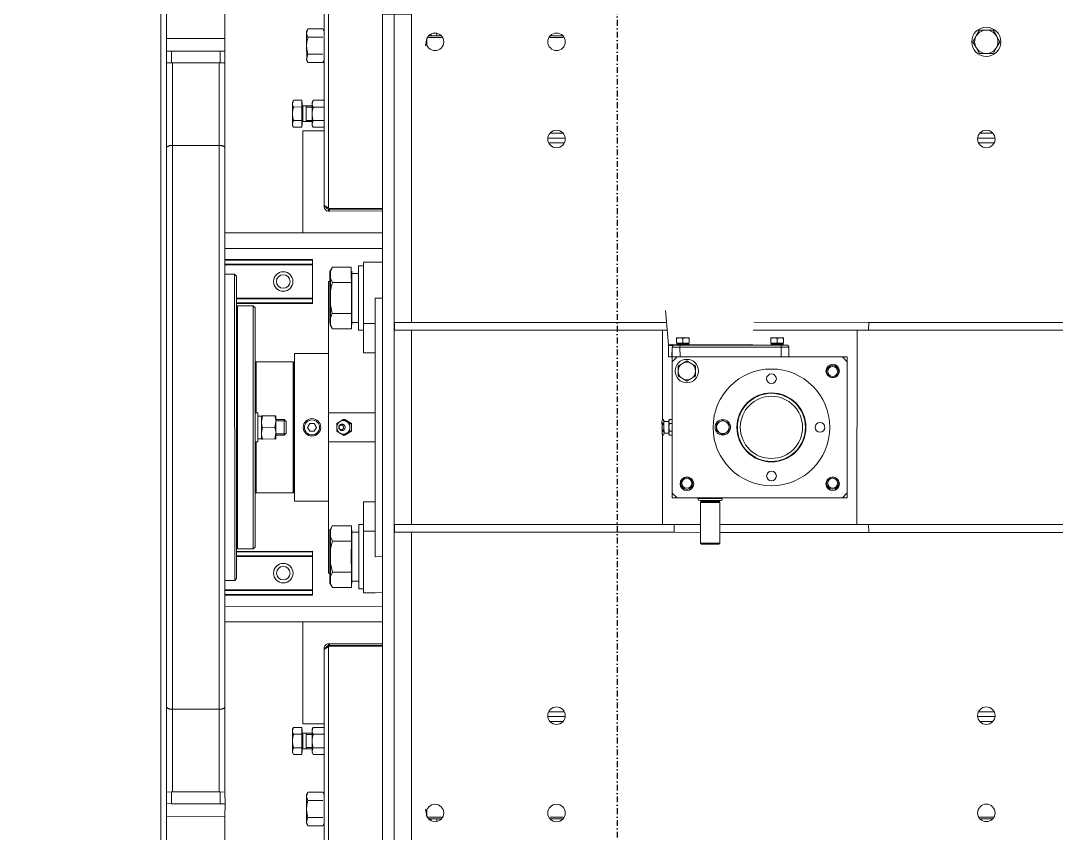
# Model space of a CAD drawing. Header units: millimetres. Extents: x 2179 to 48742, y 3478 to 161002.
# Drawn here: x 34457 to 35522, y 149016 to 149852 of the extents above; entities that cross this region are included whole.
import ezdxf

# ---------------------------------------------------------------- set-up
doc = ezdxf.new("R2010")
doc.units = ezdxf.units.MM
doc.linetypes.add('1_Čerchovaná 6_0mm', pattern=[12, 6, -3, 0, -3])
doc.layers.add('0-1', color=7, linetype='Continuous', lineweight=9)
doc.layers.add('2966-1_navrh dispozice stroju-HK_02_dwg-1', color=7, linetype='Continuous', lineweight=9, true_color=0x919191)
doc.layers.add('S-GRID-1', color=9, linetype='1_Čerchovaná 6_0mm', lineweight=25, true_color=0x808080)

# ---------------------------------------------------------------- blocks, each defined once
blk = doc.blocks.new('2966-1_navrh dispozice stroju-HK_02_dwg-876232-1NP _ stroje')
at = {"layer": '0-1'}
for p, q in [((-66454.5, 62214.8), (-66461.5, 62203.3)), ((-66458.3, 62198.8), (-66449.1, 62214.2)), ((-66445.3, 62210.8), (-66453.6, 62197)), ((-66353.6, 62005.2), (-66346.8, 62001)), ((-65952.2, 61895.6), (-65943.9, 61909.4)), ((-66168.5, 61893.9), (-66175.4, 61898)), ((-65939.2, 61907.6), (-65948.4, 61892.3)), ((-65942.9, 61891.6), (-65936, 61903.1)), ((-66768, 61887.5), (-66774.9, 61876)), ((-66773.6, 61875.2), (-66766.7, 61886.7)), ((-65858.5, 61840.9), (-65851.6, 61852.4)), ((-65857.2, 61840.1), (-65850.3, 61851.6)), ((-66682.3, 61836), (-66689.2, 61824.5)), ((-66686, 61820), (-66676.8, 61835.3)), ((-66673, 61832), (-66681.3, 61818.2)), ((-66453.6, 61823.4), (-66456, 61819.3)), ((-66427.4, 61813.5), (-66435.8, 61818.6)), ((-66837.9, 61771.2), (-66839.7, 61772.3)), ((-66832.4, 61780.4), (-66839.3, 61768.9)), ((-66838, 61768.1), (-66831.1, 61779.6)), ((-66837.2, 61777.8), (-66834.8, 61776.3)), ((-66372.1, 61776.5), (-66374.7, 61772.2)), ((-66364.4, 61766), (-66361.8, 61770.3)), ((-66832.3, 61761), (-66838.1, 61766.1)), ((-66837.6, 61765.8), (-66832.5, 61762.7)), ((-66289.4, 61761.8), (-66288.8, 61761.4)), ((-66285, 61762.4), (-66284.9, 61762.4)), ((-66271.6, 61722.5), (-66278.4, 61726.6)), ((-66894.1, 61675.1), (-66902, 61662)), ((-66831.9, 61639.3), (-66837.7, 61629.7)), ((-66838.1, 61628.7), (-66841.3, 61623.3)), ((-66826.5, 61621.7), (-66829.7, 61616.4)), ((-66690.1, 61624), (-66773.5, 61485.2)), ((-66848.1, 61612.3), (-66843.8, 61619.6)), ((-66676.4, 61615.8), (-66759.9, 61477)), ((-66417.6, 61495.1), (-66589, 61598.1)), ((-66945, 61588.2), (-66975.9, 61536.8)), ((-66743.4, 61588), (-66744.3, 61586.6)), ((-66627.3, 61549.5), (-66623.6, 61555.5)), ((-66669.8, 61527.8), (-66698.9, 61545.3)), ((-66654.3, 61540.1), (-66645.6, 61537.1)), ((-66838.5, 61524.2), (-66848.5, 61530.2)), ((-66179.9, 61516.8), (-66171.6, 61530.6)), ((-66166.9, 61528.8), (-66176.1, 61513.5)), ((-66881.3, 61479.9), (-66953, 61523)), ((-66170.6, 61512.8), (-66163.7, 61524.3)), ((-66531.7, 61491.5), (-66538.6, 61495.7)), ((-66869.5, 61472.8), (-66879.4, 61478.8)), ((-66397.8, 61189.3), (-66868.3, 61472.1)), ((-66086.3, 61462.1), (-66079.3, 61473.6)), ((-66084.9, 61461.3), (-66078, 61472.8)), ((-66643.5, 61444.3), (-66598.5, 61417.3)), ((-66575.9, 61439), (-66581, 61430.5)), ((-66564.3, 61432), (-66569.4, 61423.5)), ((-66592.8, 61420.3), (-66594.6, 61417.3)), ((-66360.9, 61426.1), (-66444.4, 61287.3)), ((-66574.6, 61405.3), (-66572.8, 61408.3)), ((-66347.3, 61417.9), (-66430.7, 61279.1)), ((-66399.3, 61412.5), (-66395.7, 61418.5)), ((-66426.3, 61403), (-66417.6, 61400.1)), ((-66412.6, 61373.2), (-66441.8, 61390.8)), ((-66529.2, 61374.4), (-66527.8, 61374.8)), ((-66150.7, 61354.9), (-66143.7, 61366.4)), ((-66149.3, 61354.1), (-66142.4, 61365.6)), ((-66157.9, 61357.2), (-66152.9, 61354.2)), ((-66146.2, 61355.4), (-66147.9, 61356.5)), ((-66144.9, 61361.6), (-66142.5, 61360.2)), ((-66354, 61353.9), (-66354.9, 61352.5)), ((-66489.7, 61328.5), (-66488.3, 61328.9)), ((-66279.1, 61307), (-66284.9, 61297.4)), ((-66285.3, 61296.4), (-66288.5, 61291)), ((-66295.3, 61280), (-66291, 61287.3)), ((-66273.7, 61289.4), (-66276.9, 61284.1)), ((-66221.3, 61270.7), (-66229.2, 61257.5)), ((-66280.7, 61188.9), (-66355.8, 61234.1)), ((-66311.6, 61137.5), (-66386.7, 61182.6)), ((-66312.9, 61138.3), (-66386, 61182.2)), ((-66259.3, 61176.1), (-66290.2, 61124.6))]:
    blk.add_line(p, q, dxfattribs=at)
at = {"layer": '0-1', "flags": 128}
for points in [[(-66148.2, 61312.3), (-66154.4, 61302), (-66882.9, 61739.9), (-66876.7, 61750.2), (-66148.2, 61312.3), (-66139, 61327.7), (-65757.7, 61962), (-65748.4, 61977.4), (-66477, 62415.3), (-66486.2, 62400), (-66214.5, 62236.6)], [(-66353, 61990.8), (-66346.8, 62001), (-66198.7, 62247.4), (-66205.5, 62251.6), (-66353.6, 62005.2), (-66414.5, 61904)], [(-66247.3, 61762.7), (-66168.5, 61893.9), (-66020.4, 62140.3), (-66027.3, 62144.4), (-66175.4, 61898), (-66181.6, 61887.7)], [(-66254.2, 61766.9), (-66181.6, 61887.7), (-66353, 61990.8), (-66407.9, 61899.3)], [(-66330.3, 61965.4), (-66334.5, 61968), (-66337.1, 61963.7), (-66424.7, 61818)], [(-66337.1, 61963.7), (-66330.3, 61965.4), (-66214.6, 61895.9), (-66210.3, 61893.3), (-66212.8, 61889)], [(-66436.5, 61821.6), (-66433.4, 61826.8), (-66379.9, 61915.9), (-66376.8, 61921.1)], [(-66383.6, 61913.5), (-66380.3, 61919.1), (-66384.5, 61921.6)], [(-66365.5, 61916.6), (-66374, 61921.7), (-66378.2, 61914.9), (-66369.6, 61909.7)], [(-66423, 61811.2), (-66424.7, 61818), (-66427.3, 61813.7), (-66435.9, 61818.9), (-66431.7, 61825.7), (-66378.2, 61914.9), (-66379.9, 61915.9)], [(-66387.9, 61916.1), (-66383.6, 61913.5), (-66387, 61907.9), (-66391.2, 61910.5)], [(-66395.8, 61890.5), (-66429.2, 61834.8), (-66435.5, 61824.4), (-66438.2, 61820), (-66438.1, 61820), (-66438.2, 61820)], [(-66214.6, 61895.9), (-66212.8, 61889), (-66300.4, 61743.3), (-66303, 61739), (-66307.3, 61741.6)], [(-66437.8, 61832.9), (-66436.7, 61836), (-66434.5, 61838.5), (-66435, 61838.8), (-66436.7, 61836), (-66440, 61830.4), (-66441.7, 61827.6), (-66441.2, 61827.3), (-66437, 61824.8), (-66433.6, 61830.4), (-66430.3, 61836), (-66434.5, 61838.5)], [(-66435.5, 61824.4), (-66436.3, 61824.9), (-66430, 61835.4), (-66429.2, 61834.8)], [(-66460.8, 61826.9), (-66604.8, 61587.3), (-66597.9, 61583.2), (-66456, 61819.3), (-66377, 61771.9)], [(-66471.7, 61832.3), (-66440, 61816.7), (-66438.1, 61819.9), (-66438, 61819.9), (-66437.2, 61819.7), (-66437.3, 61819.5), (-66437.1, 61819.3)], [(-66433.6, 61830.4), (-66437.8, 61832.9), (-66440, 61830.4), (-66441.2, 61827.3)], [(-66433.4, 61826.8), (-66431.7, 61825.7), (-66423.2, 61820.6)], [(-66437.3, 61819.5), (-66439.3, 61816.3), (-66429.3, 61810.3), (-66427.4, 61813.5), (-66427.3, 61813.7), (-66423, 61811.2), (-66307.3, 61741.6), (-66300.4, 61743.3)], [(-66276, 61782.9), (-66288.8, 61761.4), (-66286.9, 61760.9), (-66274.5, 61781.4), (-66276, 61782.9), (-66276.5, 61783.2)], [(-66362.9, 61764.4), (-66363.5, 61765.5), (-66364.3, 61766), (-66369.5, 61769.1), (-66374.7, 61772.2), (-66375.5, 61772.7), (-66376.8, 61772.7), (-66377.2, 61772.1), (-66375.8, 61770.5), (-66373.7, 61770)], [(-66377.2, 61772.1), (-66376.6, 61771), (-66375.8, 61770.5), (-66370.6, 61767.4), (-66365.4, 61764.3), (-66363.3, 61763.8), (-66362.9, 61764.4), (-66364.3, 61766), (-66366.4, 61766.5)], [(-66376.8, 61772.7), (-66374.7, 61772.2), (-66373.3, 61770.7), (-66373.7, 61770), (-66370.6, 61767.4), (-66366.8, 61765.8)], [(-66368.7, 61778.4), (-66370.1, 61776), (-66372.1, 61776.5), (-66373.6, 61778.1), (-66372.1, 61780.4), (-66371.9, 61780.4)], [(-66373.6, 61778.1), (-66372.9, 61777), (-66372.1, 61776.5), (-66366.9, 61773.4), (-66361.8, 61770.3), (-66360.9, 61769.8), (-66359.7, 61769.8)], [(-66373.3, 61770.7), (-66369.5, 61769.1), (-66366.4, 61766.5), (-66366.8, 61765.8), (-66365.4, 61764.3), (-66364.6, 61763.8), (-66363.3, 61763.8)], [(-66370.1, 61776), (-66366.9, 61773.4), (-66363.2, 61771.8), (-66361.7, 61774.2)], [(-66363.2, 61771.8), (-66361.8, 61770.3), (-66359.7, 61769.8), (-66358.3, 61772.1), (-66358.4, 61772.3)], [(-66274.9, 61779), (-66284.9, 61762.4), (-66275, 61779)], [(-66237.8, 61757), (-66248.1, 61739.9), (-66246.8, 61740.2), (-66237.5, 61755.7), (-66237.8, 61757), (-66273.7, 61778.6), (-66274.7, 61778.9), (-66284.8, 61762.2), (-66284, 61761.5)], [(-66273.7, 61778.6), (-66284, 61761.5), (-66248.1, 61739.9)], [(-66595.8, 61602.3), (-66867.5, 61765.6), (-66876.7, 61750.2)], [(-66363.6, 61763.8), (-66284.6, 61716.3), (-66264.5, 61749.7)], [(-66880.4, 61744.2), (-66884.6, 61746.8), (-66915.5, 61695.5), (-66915.4, 61694.6), (-66740.8, 61589.6), (-66739.6, 61590.1), (-66711.5, 61636.9)], [(-66284.6, 61716.3), (-66426.5, 61480.2), (-66419.7, 61476.1), (-66271.6, 61722.5), (-66257.6, 61745.6)], [(-67802.1, 60743), (-66608.7, 60025.6), (-66042, 60968.4), (-67235.4, 61685.8), (-67802.1, 60743)], [(-66743, 61588.2), (-66744.1, 61586.5), (-66744.3, 61586.6), (-66745.9, 61587.6), (-66914.9, 61689.1), (-66916.5, 61690.1), (-66915.8, 61691.3)], [(-67104.4, 61678.2), (-67101.8, 61682.5), (-67090.7, 61675.8), (-66945, 61588.2), (-66933.8, 61581.5), (-66923.5, 61575.3), (-66926.1, 61571)], [(-66898.8, 61679.5), (-66901.5, 61679.5), (-66909.4, 61666.4), (-66906.4, 61663)], [(-66884.1, 61649.7), (-66895.3, 61656.3), (-66906.4, 61663), (-66908.1, 61664.1), (-66909.4, 61666.4)], [(-66873.1, 61664), (-66871.8, 61661.7), (-66879.7, 61648.6), (-66882.4, 61648.6), (-66884.1, 61649.7), (-66887.1, 61653), (-66879.3, 61666.2)], [(-66837.9, 61642.8), (-66843.7, 61633.2), (-66841.2, 61630.5)], [(-66814.1, 61628.6), (-66819.9, 61618.9), (-66822, 61619), (-66823.4, 61619.8), (-66832.3, 61625.2), (-66841.2, 61630.5), (-66842.6, 61631.3), (-66843.7, 61633.2)], [(-66820.1, 61632.1), (-66825.8, 61622.5), (-66823.4, 61619.8)], [(-66739.2, 61589.9), (-66739.7, 61589), (-66738, 61588), (-66737.5, 61588.8), (-66709.4, 61635.6)], [(-66711.1, 61636.6), (-66739.2, 61589.9), (-66737.5, 61588.8)], [(-67132.7, 61631.1), (-67121.6, 61624.4), (-66975.9, 61536.8), (-66964.7, 61530.1)], [(-66837.8, 61616), (-66843.8, 61619.6), (-66846.7, 61621.3), (-66849.7, 61623.1), (-66854.1, 61615.9), (-66851.6, 61613.2)], [(-66827.6, 61609.8), (-66827.3, 61610.2), (-66847.9, 61622.6), (-66848.1, 61622.2)], [(-66839.2, 61629.3), (-66842.4, 61624), (-66844.1, 61621.1)], [(-66825.5, 61621), (-66828.7, 61615.7), (-66842.4, 61624), (-66828.7, 61615.7), (-66830.4, 61612.8), (-66844.1, 61621.1)], [(-66811, 61626.7), (-66822.3, 61607.8), (-66732.3, 61553.7)], [(-66854.1, 61615.9), (-66853, 61614), (-66851.6, 61613.2), (-66842.7, 61607.9), (-66833.8, 61602.5), (-66832.5, 61601.7), (-66830.3, 61601.6), (-66826, 61608.9), (-66828.9, 61610.6), (-66831.9, 61612.4), (-66837.8, 61616)], [(-66833.8, 61602.5), (-66836.2, 61605.2), (-66831.9, 61612.4)], [(-66664.4, 61608.6), (-66668.2, 61602.1), (-66674.4, 61591.9), (-66620.3, 61559.3), (-66614.1, 61569.6)], [(-66614.4, 61555.8), (-66617, 61551.5), (-66673.6, 61585.5), (-66671, 61589.8)], [(-66404.7, 61452.5), (-66408.5, 61446), (-66636.5, 61583.1), (-66632.7, 61589.5)], [(-66933.8, 61581.5), (-66936.4, 61577.2), (-66962.2, 61534.4), (-66951.9, 61528.2), (-66954.4, 61523.9)], [(-66680.9, 61555.5), (-66683.6, 61557.7), (-66686.4, 61561.7), (-66676.4, 61578.4), (-66669.6, 61574.3), (-66662.8, 61570.3), (-66649.2, 61562.1), (-66635.5, 61553.9), (-66628.7, 61549.8), (-66621.9, 61545.7), (-66632, 61529), (-66636.8, 61529.6), (-66635.9, 61529), (-66636.8, 61529.6), (-66642.8, 61533.2), (-66654.3, 61540.1), (-66666.2, 61547.2), (-66677.7, 61554.1), (-66672.8, 61553.5), (-66662.8, 61570.3)], [(-66936.4, 61577.2), (-66926.1, 61571), (-66951.9, 61528.2)], [(-66926.6, 61570.2), (-66853.8, 61526.4), (-66878.5, 61485.3), (-66381.4, 61186.4), (-66356.7, 61227.6), (-66853.8, 61526.4), (-66878.4, 61485.2), (-66951.4, 61529.1)], [(-66365.7, 61240), (-66355.8, 61234.1), (-66848.5, 61530.2), (-66923.5, 61575.3)], [(-66625.6, 61547.9), (-66625.3, 61548.3), (-66672.5, 61576.7), (-66672.7, 61576.2)], [(-66660.5, 61543.2), (-66680.9, 61555.5), (-66684.1, 61557.4), (-66684.5, 61558.3), (-66683.6, 61557.7), (-66684.5, 61558.3), (-66686.4, 61561.7)], [(-66683.6, 61557.7), (-66677.7, 61554.1), (-66666.2, 61547.2)], [(-66620.3, 61559.3), (-66594.4, 61543.7), (-66588.2, 61554)], [(-66703.1, 61547.8), (-66703.6, 61548.1), (-66750, 61471)], [(-66699.6, 61545.8), (-66703.1, 61547.8), (-66749.5, 61470.7)], [(-66675.1, 61552), (-66675.8, 61550.7), (-66560.1, 61481.1)], [(-66642.8, 61533.2), (-66654.3, 61540.1), (-66666.2, 61547.2), (-66660.5, 61543.2), (-66640.1, 61531), (-66636.9, 61529.1), (-66635.9, 61529), (-66632, 61529)], [(-66640.1, 61531), (-66642.8, 61533.2), (-66645.6, 61537.1), (-66635.5, 61553.9)], [(-66746, 61468.6), (-66699.6, 61545.8), (-66698.9, 61545.3), (-66745.3, 61468.2)], [(-66692.7, 61366.6), (-66879.4, 61478.8), (-66954.4, 61523.9), (-66964.7, 61530.1), (-66962.2, 61534.4)], [(-66669, 61527.3), (-66669.8, 61527.8), (-66709.9, 61460.9)], [(-66665.6, 61525.3), (-66669, 61527.3), (-66709.2, 61460.5)], [(-66705.7, 61458.4), (-66665.6, 61525.3), (-66665, 61525), (-66705.2, 61458.1)], [(-66535.4, 61522.3), (-66560.1, 61481.1), (-66534.4, 61465.7), (-66509.7, 61506.8)], [(-66482.3, 61434.3), (-66500.3, 61404.3), (-66630.3, 61482.5), (-66612.3, 61512.5)], [(-66539.4, 61494.4), (-66535.9, 61492.3), (-66532.5, 61490.2), (-66532.5, 61486.3), (-66532.5, 61482.3), (-66536, 61480.5), (-66539.4, 61478.6), (-66542.9, 61480.7), (-66546.4, 61482.8), (-66546.3, 61486.7), (-66546.3, 61490.6), (-66542.9, 61492.5), (-66539.4, 61494.4), (-66538.6, 61495.7), (-66545.5, 61492), (-66546.3, 61490.6)], [(-66532.5, 61490.2), (-66531.7, 61491.5), (-66531.7, 61483.6), (-66532.5, 61482.3)], [(-65942.8, 61023.2), (-65860.4, 61160.3), (-66139, 61327.7), (-66410.7, 61491)], [(-66467.1, 61301), (-66462, 61309.6), (-66732, 61471.8), (-66737.1, 61463.3)], [(-66732, 61471.8), (-66729.2, 61472.5), (-66462.7, 61312.3), (-66462, 61309.6)], [(-66702.6, 61457.7), (-66488.3, 61328.9), (-66480.1, 61342.6), (-66480.7, 61345.3), (-66691.6, 61472.1), (-66694.3, 61471.4)], [(-66508.2, 61407.4), (-66623.9, 61476.9), (-66643.5, 61444.3), (-66643.2, 61443)], [(-66623.9, 61476.9), (-66622.6, 61477.2), (-66508.6, 61408.7), (-66508.2, 61407.4), (-66527.8, 61374.8), (-66572.8, 61401.8)], [(-66456.9, 61475.1), (-66463, 61464.8), (-66437.2, 61449.2)], [(-66480.1, 61342.6), (-66694.3, 61471.4), (-66702.6, 61457.7), (-66702.2, 61456.3)], [(-66534.4, 61465.7), (-66418.7, 61396.1), (-66417.9, 61397.4)], [(-66386.4, 61418.7), (-66389, 61414.5), (-66445.6, 61448.5), (-66443, 61452.7)], [(-66431, 61459.5), (-66437.2, 61449.2), (-66383, 61416.7), (-66376.8, 61427), (-66373, 61433.4)], [(-66452.9, 61418.4), (-66455.6, 61420.7), (-66458.5, 61424.6), (-66448.4, 61441.4), (-66441.6, 61437.3), (-66434.8, 61433.2), (-66421.2, 61425), (-66407.6, 61416.9), (-66400.8, 61412.8), (-66394, 61408.7), (-66404, 61391.9), (-66408.9, 61392.5), (-66407.9, 61392), (-66408.9, 61392.5), (-66414.8, 61396.1), (-66426.3, 61403), (-66438.2, 61410.2), (-66449.7, 61417.1), (-66444.8, 61416.5), (-66434.8, 61433.2)], [(-66577.7, 61411.2), (-66582.3, 61415.2), (-66575.7, 61426), (-66580.3, 61430.1), (-66585.5, 61433.1), (-66586, 61432.2), (-66592.5, 61421.4)], [(-66568.3, 61422.8), (-66563.9, 61430.3), (-66577.6, 61438.5), (-66582, 61431.1)], [(-66570, 61423.9), (-66564.9, 61420.8), (-66565.5, 61419.9), (-66570, 61423.9), (-66580.3, 61430.1)], [(-66563.9, 61430.3), (-66564.5, 61433), (-66574.8, 61439.2), (-66577.6, 61438.5)], [(-66397.6, 61410.9), (-66397.3, 61411.3), (-66444.5, 61439.6), (-66444.7, 61439.2)], [(-66573.3, 61401), (-66571.8, 61403.5), (-66597.5, 61419), (-66599, 61416.4)], [(-66565.5, 61419.9), (-66572, 61409), (-66572.5, 61408.1), (-66577.7, 61411.2), (-66588, 61417.4), (-66593.1, 61420.5), (-66592.5, 61421.4), (-66588, 61417.4)], [(-66432.5, 61406.2), (-66452.9, 61418.4), (-66456.1, 61420.3), (-66456.6, 61421.2), (-66455.6, 61420.7), (-66456.6, 61421.2), (-66458.5, 61424.6)], [(-66455.6, 61420.7), (-66449.7, 61417.1), (-66438.2, 61410.2)], [(-66414.8, 61396.1), (-66426.3, 61403), (-66438.2, 61410.2), (-66432.5, 61406.2), (-66412.1, 61393.9), (-66408.9, 61392), (-66407.9, 61392), (-66404, 61391.9)], [(-66412.1, 61393.9), (-66414.8, 61396.1), (-66417.6, 61400.1), (-66407.6, 61416.9)], [(-66354.4, 61358.5), (-66354.9, 61357.7), (-66356.6, 61358.7), (-66356.1, 61359.6), (-66328, 61406.4)], [(-66326.3, 61405.3), (-66354.4, 61358.5), (-66356.1, 61359.6)], [(-66151.8, 61306.3), (-66147.6, 61303.7), (-66178.4, 61252.4), (-66179.2, 61252.1), (-66353.9, 61357.1), (-66354, 61358.3), (-66325.8, 61405.1)], [(-66446, 61393.3), (-66446.5, 61393.6), (-66486.7, 61326.7)], [(-66442.5, 61391.2), (-66446, 61393.3), (-66486.2, 61326.4)], [(-66482.7, 61324.3), (-66442.5, 61391.2), (-66441.8, 61390.8), (-66482, 61323.9)], [(-66411.9, 61372.8), (-66412.6, 61373.2), (-66459, 61296.1)], [(-66408.4, 61370.7), (-66411.9, 61372.8), (-66458.3, 61295.7)], [(-66454.8, 61293.6), (-66408.4, 61370.7), (-66407.9, 61370.4), (-66454.3, 61293.3)], [(-66389.5, 61347.7), (-66299.5, 61293.6), (-66288.2, 61312.4)], [(-66354.1, 61354.4), (-66355.1, 61352.7), (-66354.9, 61352.5), (-66353.2, 61351.5), (-66184.3, 61250), (-66182.7, 61249), (-66182, 61250.2)], [(-66285.1, 61310.5), (-66290.8, 61300.9), (-66288.4, 61298.2)], [(-66396.6, 61188.6), (-66386.7, 61182.6), (-66570.9, 61293.4)], [(-66301.2, 61283.6), (-66300.2, 61281.7), (-66298.8, 61280.9), (-66289.9, 61275.6), (-66281, 61270.2), (-66279.6, 61269.4), (-66277.5, 61269.3), (-66273.2, 61276.6), (-66276.1, 61278.3), (-66279.1, 61280.1), (-66285, 61283.7), (-66291, 61287.3), (-66293.9, 61289), (-66296.9, 61290.8), (-66301.2, 61283.6), (-66298.8, 61280.9)], [(-66286.4, 61297), (-66289.6, 61291.7), (-66275.9, 61283.4), (-66289.6, 61291.7), (-66291.3, 61288.8), (-66277.6, 61280.5), (-66275.9, 61283.4), (-66272.7, 61288.7)], [(-66270.6, 61287.5), (-66279.5, 61292.9), (-66288.4, 61298.2), (-66289.8, 61299), (-66290.8, 61300.9)], [(-66261.3, 61296.3), (-66267.1, 61286.6), (-66269.2, 61286.7), (-66270.6, 61287.5), (-66273, 61290.2), (-66267.2, 61299.8)], [(-66274.7, 61277.5), (-66274.5, 61277.9), (-66295.1, 61290.3), (-66295.3, 61289.9)], [(-66281, 61270.2), (-66283.4, 61272.9), (-66279.1, 61280.1)], [(-66226, 61275.1), (-66228.7, 61275.1), (-66236.6, 61262), (-66233.6, 61258.6)], [(-66200.3, 61259.6), (-66199, 61257.3), (-66206.9, 61244.1), (-66209.6, 61244.2), (-66211.3, 61245.2), (-66222.5, 61251.9), (-66233.6, 61258.6), (-66235.3, 61259.6), (-66236.6, 61262)], [(-66206.5, 61261.7), (-66214.3, 61248.6), (-66211.3, 61245.2)], [(-66283.8, 61183.8), (-66356.7, 61227.6), (-66381.5, 61186.5), (-66308.6, 61142.7)], [(-66283.3, 61184.7), (-66273, 61178.5), (-66298.8, 61135.6), (-66301.4, 61131.3), (-66311.6, 61137.5), (-66309.1, 61141.8)], [(-66270.4, 61182.8), (-66280.7, 61188.9), (-66283.3, 61184.7), (-66309.1, 61141.8), (-66298.8, 61135.6)], [(-66273, 61178.5), (-66270.4, 61182.8), (-66259.3, 61176.1), (-66113.6, 61088.5), (-66102.5, 61081.8), (-66092.2, 61075.6)], [(-66301.4, 61131.3), (-66290.2, 61124.6), (-66144.5, 61037.1), (-66133.4, 61030.4)]]:
    blk.add_lwpolyline(points, dxfattribs=at)
for points in [[(-66538.8, 62245.5), (-66545.7, 62245.6), (-66549.1, 62251.7), (-66552.4, 62257.7), (-66548.9, 62263.7), (-66545.3, 62269.6), (-66538.4, 62269.5), (-66531.4, 62269.4), (-66528.1, 62263.3), (-66524.7, 62257.3), (-66528.3, 62251.3), (-66531.9, 62245.4)], [(-66385, 61921.9), (-66384.5, 61921.6), (-66386.7, 61919.1), (-66387.9, 61916.1), (-66390, 61913.6), (-66391.2, 61910.5), (-66391.7, 61910.8), (-66390, 61913.6), (-66386.7, 61919.1)], [(-66385.5, 61907.5), (-66386.4, 61908), (-66380.1, 61918.5), (-66379.2, 61918)], [(-66398.1, 61819), (-66398.2, 61813.8), (-66402.8, 61811.3), (-66407.3, 61808.7), (-66411.8, 61811.4), (-66416.2, 61814.1), (-66416.1, 61819.3), (-66416, 61824.5), (-66411.5, 61827), (-66406.9, 61829.5), (-66402.5, 61826.8), (-66398, 61824.2)], [(-66331.9, 61820.8), (-66331.9, 61817.1), (-66335.2, 61815.3), (-66338.5, 61813.5), (-66341.7, 61815.4), (-66344.9, 61817.3), (-66344.9, 61821.1), (-66344.8, 61824.8), (-66341.5, 61826.6), (-66338.2, 61828.5), (-66335, 61826.5), (-66331.8, 61824.6)], [(-66560.6, 61458.9), (-66558.3, 61462.9), (-66553.6, 61462.8), (-66551.4, 61458.8), (-66553.8, 61454.8), (-66558.4, 61454.9)]]:
    blk.add_lwpolyline(points, close=True, dxfattribs=at)
at = {"layer": '0-1'}
for centre, radius in [((-66538.6, 62257.5), 15), ((-66452.9, 62206), 9), ((-66329.8, 61947.7), 7), ((-66329.4, 61947.4), 6.25), ((-66329.4, 61947.4), 5.1), ((-66312.6, 61863.8), 60), ((-66286.8, 61906.7), 5), ((-65944.6, 61900.5), 9), ((-66312.6, 61863.8), 35.5), ((-66312.6, 61863.8), 35), ((-66766.3, 61878.7), 9), ((-66355.4, 61889.6), 5), ((-66312.6, 61863.8), 32), ((-66230.4, 61887.9), 7), ((-66230.9, 61888.2), 6.25), ((-66230.9, 61888.2), 5.1), ((-65858.9, 61849), 9), ((-66680.6, 61827.2), 9), ((-66269.7, 61838.1), 5), ((-66407.1, 61819.1), 12), ((-66338.4, 61821), 8), ((-66830.7, 61771.5), 9), ((-66307.7, 61759.4), 7), ((-66308.1, 61759.6), 6.25), ((-66308.1, 61759.6), 5.1), ((-66172.3, 61521.6), 9), ((-66699.8, 61510.8), 10), ((-66699.8, 61510.8), 7), ((-66086.6, 61470.1), 9), ((-66556, 61458.8), 9), ((-66556, 61458.8), 7.75), ((-66442.7, 61356.3), 10), ((-66151, 61363), 9), ((-66442.7, 61356.3), 7)]:
    blk.add_circle(centre, radius, dxfattribs=at)
for centre, radius, start, end in [((-66538.6, 62257.5), 12, 148.9896, 208.9896), ((-66538.6, 62257.5), 12, 88.9896, 148.9896), ((-66538.6, 62257.5), 12, 28.9896, 88.9896), ((-66538.6, 62257.5), 12, 328.9896, 28.9896), ((-66538.6, 62257.5), 12, 208.9896, 268.9896), ((-66538.6, 62257.5), 12, 268.9896, 328.9896), ((-66375.1, 61920), 2, 58.9896, 148.9896), ((-66386.1, 61908.5), 0.5, 148.9896, 238.9896), ((-66380.3, 61918.1), 0.5, 58.9896, 148.9896), ((-66379.5, 61917.5), 0.5, 328.9896, 58.9896), ((-66385.2, 61907.9), 0.5, 238.9896, 328.9896), ((-66395.5, 61890.9), 0.5, 234.2173, 328.9896), ((-66430.3, 61834.9), 0.5, 58.9896, 148.9896), ((-66429.4, 61834.4), 0.5, 328.9896, 58.9896), ((-66436.1, 61825.3), 0.5, 148.9896, 238.9896), ((-66435.2, 61824.8), 0.5, 238.9896, 328.9896), ((-66407.1, 61819.1), 9, 118.9896, 178.9896), ((-66407.1, 61819.1), 9, 58.9896, 118.9896), ((-66407.1, 61819.1), 9, 358.9896, 58.9896), ((-66338.4, 61821), 6.5, 118.9896, 178.9896), ((-66338.4, 61821), 6.5, 58.9896, 118.9896), ((-66338.4, 61821), 6.5, 358.9896, 58.9896), ((-66444.4, 61807.7), 10, 58.9896, 63.762), ((-66425.7, 61803.8), 20.4, 125.8274, 127.2337), ((-66443.5, 61828.2), 9.75, 306.5375, 308.1358), ((-66439.2, 61815.4), 4.71, 59.2902, 65.4108), ((-66434.8, 61820.6), 2, 148.9896, 238.9896), ((-66407.1, 61819.1), 9, 178.9896, 238.9896), ((-66407.1, 61819.1), 9, 298.9896, 358.9896), ((-66338.4, 61821), 6.5, 178.9896, 238.9896), ((-66338.4, 61821), 6.5, 238.9896, 298.9896), ((-66338.4, 61821), 6.5, 298.9896, 358.9896), ((-66407.1, 61819.1), 9, 238.9896, 298.9896), ((-66274.6, 61779.7), 0.8, 148.9896, 238.9896), ((-66274.5, 61779.7), 0.8, 238.9896, 253.9896), ((-66369.2, 61769.7), 3, 212.9051, 265.0741), ((-66285.4, 61761.7), 0.8, 58.9896, 148.9896), ((-66285.3, 61761.7), 0.8, 43.9896, 58.9896), ((-66902.2, 61670.4), 8.47, 240.6539, 271.7097), ((-66880, 61657), 8.47, 240.6539, 271.7097), ((-66844.6, 61621.4), 0.6, 238.9896, 328.9896), ((-66837.9, 61636.4), 6.77, 240.6539, 271.7097), ((-66848.3, 61619.1), 6.77, 240.6539, 271.7097), ((-66829.9, 61612.5), 0.6, 148.9896, 238.9896), ((-66820.1, 61625.7), 6.77, 240.6539, 271.7097), ((-66830.5, 61608.4), 6.77, 240.6539, 271.7097), ((-66741.8, 61590.2), 2.41, 238.9896, 328.9896), ((-66741.8, 61590.2), 4.41, 238.9896, 328.9896), ((-66674.4, 61566.3), 12.6, 239.1703, 255.1555), ((-66633.6, 61541.8), 12.6, 239.1703, 255.1555), ((-66613, 61472.4), 0.75, 238.9896, 309.5184), ((-66589.7, 61414.1), 18.5, 59.6424, 78.593), ((-66579.4, 61407.9), 18.5, 59.6424, 78.593), ((-66578.6, 61433.3), 18.5, 239.6424, 258.593), ((-66568.3, 61427.2), 18.5, 239.6424, 258.593), ((-66517.4, 61414.9), 0.75, 168.4609, 238.9896), ((-66446.4, 61429.3), 12.6, 239.1703, 255.1555), ((-66405.6, 61404.7), 12.6, 239.1703, 255.1555), ((-66352.8, 61356.4), 4.41, 148.9896, 238.9896), ((-66352.8, 61356.4), 2.41, 148.9896, 238.9896), ((-66164.1, 61333.9), 23.1, 59.6424, 78.593), ((-66285.1, 61304.1), 6.77, 240.6539, 271.7097), ((-66295.5, 61286.8), 6.77, 240.6539, 271.7097), ((-66291.8, 61289.1), 0.6, 238.9896, 328.9896), ((-66277.1, 61280.2), 0.6, 148.9896, 238.9896), ((-66267.3, 61293.4), 6.77, 240.6539, 271.7097), ((-66277.7, 61276.1), 6.77, 240.6539, 271.7097), ((-66229.4, 61266), 8.47, 240.6539, 271.7097), ((-66207.2, 61252.6), 8.47, 240.6539, 271.7097)]:
    blk.add_arc(centre, radius, start, end, dxfattribs=at)
for points, knots in [([(-66438.1, 61820), (-66438.1, 61820), (-66438.1, 61820), (-66438, 61820), (-66438, 61819.9), (-66438, 61819.9)], [0, 0, 0, 0, 0.486548, 0.722696, 1, 1, 1, 1]), ([(-66437.7, 61820.3), (-66437.7, 61820.2), (-66437.6, 61820.1), (-66437.4, 61819.9), (-66437.3, 61819.8), (-66437.2, 61819.7)], [0, 0, 0, 0, 0.407976, 0.577347, 1, 1, 1, 1]), ([(-66437.5, 61820.5), (-66437.5, 61820.4), (-66437.4, 61820.2), (-66437.3, 61820.1), (-66437.3, 61819.9), (-66437.2, 61819.8), (-66437.1, 61819.7), (-66437, 61819.6), (-66436.9, 61819.5), (-66436.8, 61819.5)], [0, 0, 0, 0, 0.250917, 0.356106, 0.462148, 0.568895, 0.676199, 0.783911, 1, 1, 1, 1]), ([(-66902, 61662), (-66901, 61660.9), (-66898.9, 61658.8), (-66896.5, 61657.1), (-66895.3, 61656.3)], [0, 0, 0, 0, 0.501118, 1, 1, 1, 1]), ([(-66895.3, 61656.3), (-66894, 61655.6), (-66891.4, 61654.3), (-66888.6, 61653.4), (-66887.1, 61653)], [0, 0, 0, 0, 0.501586, 1, 1, 1, 1]), ([(-66837.7, 61629.7), (-66836.9, 61628.8), (-66835.2, 61627.2), (-66833.3, 61625.8), (-66832.3, 61625.2)], [0, 0, 0, 0, 0.498408, 1, 1, 1, 1]), ([(-66832.3, 61625.2), (-66831.3, 61624.6), (-66829.2, 61623.5), (-66827, 61622.8), (-66825.8, 61622.5)], [0, 0, 0, 0, 0.498915, 1, 1, 1, 1]), ([(-66848.1, 61612.3), (-66847.3, 61611.5), (-66845.6, 61609.8), (-66843.7, 61608.5), (-66842.7, 61607.9)], [0, 0, 0, 0, 0.498351, 1, 1, 1, 1]), ([(-66842.7, 61607.9), (-66841.7, 61607.2), (-66839.6, 61606.2), (-66837.4, 61605.5), (-66836.2, 61605.2)], [0, 0, 0, 0, 0.498895, 1, 1, 1, 1]), ([(-66740.8, 61589.6), (-66741, 61589.5), (-66741.3, 61589.3), (-66741.8, 61589), (-66742.1, 61588.8), (-66742.4, 61588.6), (-66742.7, 61588.4), (-66743.1, 61588.2), (-66743.4, 61588), (-66743.7, 61587.9), (-66743.9, 61587.8), (-66744.2, 61587.6), (-66744.5, 61587.6), (-66744.7, 61587.5), (-66745, 61587.4), (-66745.2, 61587.4), (-66745.4, 61587.4), (-66745.6, 61587.4), (-66745.8, 61587.5), (-66745.9, 61587.6)], [0, 0, 0, 0, 0.140218, 0.209188, 0.277198, 0.343796, 0.408445, 0.470776, 0.530707, 0.588075, 0.642498, 0.693685, 0.741619, 0.786426, 0.828139, 0.866787, 0.90265, 0.936318, 1, 1, 1, 1]), ([(-66668.7, 61578.4), (-66668.8, 61578.3), (-66669, 61578), (-66669.2, 61577.6), (-66669.4, 61577.4), (-66669.5, 61577.1), (-66669.7, 61576.8), (-66669.9, 61576.6), (-66670, 61576.3), (-66670.3, 61576), (-66670.4, 61575.7), (-66670.5, 61575.5)], [0, 0, 0, 0, 0.182705, 0.273867, 0.364906, 0.455835, 0.546672, 0.63743, 0.728127, 0.818777, 1, 1, 1, 1]), ([(-66672.8, 61553.5), (-66671.8, 61552.4), (-66669.7, 61550.2), (-66667.4, 61548.2), (-66666.2, 61547.2)], [0, 0, 0, 0, 0.500779, 1, 1, 1, 1]), ([(-66660.5, 61543.2), (-66659.5, 61542.6), (-66657.5, 61541.5), (-66655.3, 61540.5), (-66654.3, 61540.1)], [0, 0, 0, 0, 0.499968, 1, 1, 1, 1]), ([(-66848.6, 61530.3), (-66848.6, 61530.3), (-66848.8, 61530.4), (-66849, 61530.4), (-66849.2, 61530.4), (-66849.4, 61530.4), (-66849.6, 61530.4), (-66849.9, 61530.3), (-66850.2, 61530.1), (-66850.5, 61530), (-66850.9, 61529.7), (-66851.3, 61529.4), (-66851.6, 61529.2), (-66851.8, 61528.9), (-66852.1, 61528.7), (-66852.3, 61528.4), (-66852.5, 61528.2), (-66852.6, 61528), (-66852.8, 61527.8), (-66853, 61527.6), (-66853.2, 61527.3), (-66853.3, 61527.1), (-66853.5, 61526.8), (-66853.7, 61526.6), (-66853.8, 61526.4)], [0, 0, 0, 0, 0.035448, 0.061402, 0.093343, 0.126416, 0.160535, 0.195426, 0.24239, 0.300264, 0.367466, 0.43066, 0.489064, 0.542557, 0.591405, 0.636058, 0.677027, 0.714818, 0.755103, 0.797637, 0.842358, 0.884141, 0.923854, 1, 1, 1, 1]), ([(-66848.5, 61530.2), (-66848.6, 61530.3), (-66848.7, 61530.3), (-66848.9, 61530.4), (-66849.1, 61530.4), (-66849.3, 61530.4), (-66849.6, 61530.3), (-66849.8, 61530.2), (-66850.1, 61530.1), (-66850.5, 61529.9), (-66850.8, 61529.7), (-66851.2, 61529.4), (-66851.5, 61529.1), (-66851.8, 61528.9), (-66852, 61528.6), (-66852.2, 61528.4), (-66852.4, 61528.2), (-66852.6, 61528), (-66852.7, 61527.8), (-66852.9, 61527.5), (-66853.1, 61527.3), (-66853.3, 61527), (-66853.5, 61526.7), (-66853.6, 61526.5), (-66853.7, 61526.4)], [0, 0, 0, 0, 0.035448, 0.061402, 0.093343, 0.126416, 0.160535, 0.195426, 0.24239, 0.300264, 0.367466, 0.43066, 0.489064, 0.542557, 0.591405, 0.636058, 0.677027, 0.714818, 0.755103, 0.797637, 0.842358, 0.884141, 0.923854, 1, 1, 1, 1]), ([(-66535.9, 61492.3), (-66536.1, 61492.4), (-66536.5, 61492.6), (-66537, 61492.8), (-66537.4, 61493), (-66537.9, 61493.1), (-66538.3, 61493.2), (-66538.8, 61493.3), (-66539.3, 61493.3), (-66539.8, 61493.3), (-66540.2, 61493.3), (-66540.7, 61493.2), (-66541.2, 61493.1), (-66541.7, 61493), (-66542.2, 61492.8), (-66542.6, 61492.6), (-66542.9, 61492.5)], [0, 0, 0, 0, 0.097588, 0.16268, 0.227828, 0.293051, 0.358368, 0.423797, 0.489352, 0.555046, 0.620888, 0.686884, 0.753039, 0.819353, 0.885823, 1, 1, 1, 1]), ([(-66878.5, 61485.3), (-66878.6, 61485.1), (-66878.7, 61484.9), (-66878.9, 61484.6), (-66879, 61484.3), (-66879.2, 61484), (-66879.3, 61483.8), (-66879.4, 61483.5), (-66879.5, 61483.2), (-66879.6, 61483), (-66879.7, 61482.7), (-66879.8, 61482.4), (-66879.9, 61482), (-66880, 61481.6), (-66880.1, 61481.2), (-66880.1, 61480.7), (-66880.1, 61480.3), (-66880.1, 61480), (-66880.1, 61479.8), (-66880, 61479.5), (-66879.9, 61479.3), (-66879.8, 61479.1), (-66879.7, 61479), (-66879.5, 61478.9), (-66879.5, 61478.8)], [0, 0, 0, 0, 0.076146, 0.115859, 0.157642, 0.202363, 0.244897, 0.285182, 0.322973, 0.363942, 0.408595, 0.457443, 0.510936, 0.56934, 0.632534, 0.699736, 0.75761, 0.804574, 0.839465, 0.873584, 0.906657, 0.938598, 0.964552, 1, 1, 1, 1]), ([(-66878.4, 61485.2), (-66878.5, 61485.1), (-66878.7, 61484.8), (-66878.8, 61484.5), (-66879, 61484.2), (-66879.1, 61484), (-66879.2, 61483.7), (-66879.3, 61483.5), (-66879.4, 61483.2), (-66879.5, 61482.9), (-66879.6, 61482.6), (-66879.7, 61482.3), (-66879.8, 61482), (-66879.9, 61481.6), (-66880, 61481.1), (-66880.1, 61480.7), (-66880.1, 61480.3), (-66880, 61480), (-66880, 61479.7), (-66879.9, 61479.5), (-66879.8, 61479.3), (-66879.7, 61479.1), (-66879.6, 61478.9), (-66879.5, 61478.8), (-66879.4, 61478.8)], [0, 0, 0, 0, 0.076146, 0.115859, 0.157642, 0.202363, 0.244897, 0.285182, 0.322973, 0.363942, 0.408595, 0.457443, 0.510936, 0.56934, 0.632534, 0.699736, 0.75761, 0.804574, 0.839465, 0.873584, 0.906657, 0.938598, 0.964552, 1, 1, 1, 1]), ([(-66542.9, 61492.5), (-66543.2, 61492.3), (-66543.6, 61492), (-66544.2, 61491.6), (-66544.5, 61491.3), (-66544.9, 61490.9), (-66545.1, 61490.5), (-66545.4, 61490.1), (-66545.7, 61489.7), (-66545.9, 61489.2), (-66546, 61488.8), (-66546.2, 61488.3), (-66546.3, 61487.6), (-66546.3, 61487.1), (-66546.3, 61486.7)], [0, 0, 0, 0, 0.156455, 0.225036, 0.293701, 0.362431, 0.431204, 0.5, 0.568796, 0.637569, 0.706299, 0.774964, 0.843545, 1, 1, 1, 1]), ([(-66546.3, 61486.7), (-66546.3, 61486.4), (-66546.3, 61486), (-66546.2, 61485.4), (-66546.1, 61484.9), (-66546, 61484.5), (-66545.8, 61484), (-66545.6, 61483.6), (-66545.4, 61483.2), (-66545.1, 61482.8), (-66544.8, 61482.4), (-66544.5, 61482), (-66544.2, 61481.7), (-66543.7, 61481.2), (-66543.2, 61480.9), (-66542.9, 61480.7)], [0, 0, 0, 0, 0.11418, 0.180652, 0.246967, 0.313124, 0.379122, 0.444966, 0.510661, 0.576218, 0.641648, 0.706968, 0.772192, 0.837341, 1, 1, 1, 1]), ([(-66542.9, 61487), (-66543, 61486.9), (-66543.1, 61486.8), (-66543.2, 61486.6), (-66543.2, 61486.4), (-66543.3, 61486.2), (-66543.3, 61485.9), (-66543.4, 61485.7), (-66543.4, 61485.5), (-66543.4, 61485.3), (-66543.4, 61485), (-66543.3, 61484.8), (-66543.3, 61484.6), (-66543.2, 61484.4), (-66543.1, 61484.1), (-66543, 61483.9), (-66542.9, 61483.7), (-66542.8, 61483.6), (-66542.7, 61483.4), (-66542.5, 61483.2), (-66542.4, 61483), (-66542.2, 61482.9), (-66542, 61482.8), (-66541.9, 61482.6), (-66541.7, 61482.5), (-66541.5, 61482.4), (-66541.3, 61482.3), (-66541.1, 61482.2), (-66540.8, 61482.2), (-66540.6, 61482.1), (-66540.4, 61482.1), (-66540.2, 61482.1), (-66539.9, 61482.1), (-66539.7, 61482.1), (-66539.5, 61482.1), (-66539.3, 61482.2), (-66539.1, 61482.2), (-66538.8, 61482.3), (-66538.6, 61482.4), (-66538.4, 61482.5), (-66538.2, 61482.6), (-66538, 61482.7), (-66537.9, 61482.9), (-66537.7, 61483.1), (-66537.6, 61483.2), (-66537.4, 61483.4), (-66537.3, 61483.5), (-66537.3, 61483.6)], [0, 0, 0, 0, 0.0113007, 0.0225977, 0.0338876, 0.0451669, 0.0564322, 0.0676808, 0.0789097, 0.0901168, 0.1013002, 0.1124583, 0.1235902, 0.1346954, 0.1457741, 0.1568268, 0.1678546, 0.1788591, 0.1898425, 0.2008071, 0.2117559, 0.2226921, 0.233619, 0.2445403, 0.2554597, 0.266381, 0.2773079, 0.2882441, 0.2991929, 0.3101575, 0.3211409, 0.3321454, 0.3431732, 0.3542259, 0.3653046, 0.3764098, 0.3875417, 0.3986998, 0.4098832, 0.4210903, 0.4323192, 0.4435678, 0.4548331, 0.4661124, 0.4774023, 0.4886993, 0.5, 0.5, 0.5, 0.5]), ([(-66537.3, 61483.6), (-66537.3, 61483.7), (-66537.2, 61483.8), (-66537.1, 61484), (-66537, 61484.2), (-66536.9, 61484.5), (-66536.9, 61484.7), (-66536.9, 61484.9), (-66536.8, 61485.1), (-66536.8, 61485.4), (-66536.9, 61485.6), (-66536.9, 61485.8), (-66537, 61486), (-66537, 61486.3), (-66537.1, 61486.5), (-66537.2, 61486.7), (-66537.3, 61486.9), (-66537.4, 61487.1), (-66537.6, 61487.2), (-66537.7, 61487.4), (-66537.9, 61487.6), (-66538, 61487.7), (-66538.2, 61487.9), (-66538.4, 61488), (-66538.6, 61488.1), (-66538.8, 61488.2), (-66539, 61488.3), (-66539.2, 61488.4), (-66539.4, 61488.4), (-66539.6, 61488.5), (-66539.8, 61488.5), (-66540.1, 61488.5), (-66540.3, 61488.5), (-66540.5, 61488.5), (-66540.7, 61488.5), (-66541, 61488.4), (-66541.2, 61488.4), (-66541.4, 61488.3), (-66541.6, 61488.2), (-66541.8, 61488.1), (-66542, 61488), (-66542.2, 61487.9), (-66542.4, 61487.7), (-66542.5, 61487.6), (-66542.7, 61487.4), (-66542.8, 61487.2), (-66542.9, 61487.1), (-66542.9, 61487)], [0.5, 0.5, 0.5, 0.5, 0.5113007, 0.5225977, 0.5338876, 0.5451669, 0.5564322, 0.5676808, 0.5789097, 0.5901168, 0.6013002, 0.6124583, 0.6235902, 0.6346954, 0.6457741, 0.6568268, 0.6678546, 0.6788591, 0.6898425, 0.7008071, 0.7117559, 0.7226921, 0.733619, 0.7445403, 0.7554597, 0.766381, 0.7773079, 0.7882441, 0.7991929, 0.8101575, 0.8211409, 0.8321454, 0.8431732, 0.8542259, 0.8653046, 0.8764098, 0.8875417, 0.8986998, 0.9098832, 0.9210903, 0.9323192, 0.9435678, 0.9548331, 0.9661124, 0.9774023, 0.9886993, 1, 1, 1, 1]), ([(-66542.5, 61485.9), (-66542.6, 61485.9), (-66542.6, 61485.8), (-66542.7, 61485.6), (-66542.7, 61485.5), (-66542.8, 61485.3), (-66542.8, 61485.2), (-66542.8, 61485), (-66542.9, 61484.8), (-66542.9, 61484.7), (-66542.8, 61484.5), (-66542.8, 61484.3), (-66542.8, 61484.2), (-66542.7, 61484), (-66542.7, 61483.9), (-66542.6, 61483.7), (-66542.5, 61483.6), (-66542.4, 61483.4), (-66542.3, 61483.3), (-66542.2, 61483.2), (-66542.1, 61483.1), (-66542, 61483), (-66541.9, 61482.9), (-66541.7, 61482.8), (-66541.6, 61482.7), (-66541.5, 61482.6), (-66541.3, 61482.5), (-66541.2, 61482.5), (-66541, 61482.4), (-66540.8, 61482.4), (-66540.7, 61482.4), (-66540.5, 61482.4), (-66540.4, 61482.4), (-66540.2, 61482.4), (-66540, 61482.4), (-66539.9, 61482.4), (-66539.7, 61482.5), (-66539.6, 61482.5), (-66539.4, 61482.6), (-66539.3, 61482.7), (-66539.1, 61482.8), (-66539, 61482.8), (-66538.8, 61483), (-66538.7, 61483.1), (-66538.6, 61483.2), (-66538.5, 61483.3), (-66538.5, 61483.4), (-66538.4, 61483.5)], [0, 0, 0, 0, 0.0113007, 0.0225977, 0.0338876, 0.0451669, 0.0564322, 0.0676808, 0.0789097, 0.0901168, 0.1013002, 0.1124583, 0.1235902, 0.1346954, 0.1457741, 0.1568268, 0.1678546, 0.1788591, 0.1898425, 0.2008071, 0.2117559, 0.2226921, 0.233619, 0.2445403, 0.2554597, 0.266381, 0.2773079, 0.2882441, 0.2991929, 0.3101575, 0.3211409, 0.3321454, 0.3431732, 0.3542259, 0.3653046, 0.3764098, 0.3875417, 0.3986998, 0.4098832, 0.4210903, 0.4323192, 0.4435678, 0.4548331, 0.4661124, 0.4774023, 0.4886993, 0.5, 0.5, 0.5, 0.5]), ([(-66538.4, 61483.5), (-66538.4, 61483.5), (-66538.3, 61483.6), (-66538.3, 61483.8), (-66538.2, 61483.9), (-66538.2, 61484.1), (-66538.1, 61484.2), (-66538.1, 61484.4), (-66538.1, 61484.6), (-66538.1, 61484.7), (-66538.1, 61484.9), (-66538.1, 61485.1), (-66538.2, 61485.2), (-66538.2, 61485.4), (-66538.3, 61485.5), (-66538.4, 61485.7), (-66538.4, 61485.8), (-66538.5, 61486), (-66538.6, 61486.1), (-66538.7, 61486.2), (-66538.8, 61486.4), (-66539, 61486.5), (-66539.1, 61486.6), (-66539.2, 61486.7), (-66539.4, 61486.7), (-66539.5, 61486.8), (-66539.6, 61486.9), (-66539.8, 61486.9), (-66540, 61487), (-66540.1, 61487), (-66540.3, 61487), (-66540.4, 61487), (-66540.6, 61487), (-66540.8, 61487), (-66540.9, 61487), (-66541.1, 61487), (-66541.2, 61486.9), (-66541.4, 61486.9), (-66541.6, 61486.8), (-66541.7, 61486.8), (-66541.8, 61486.7), (-66542, 61486.6), (-66542.1, 61486.5), (-66542.2, 61486.3), (-66542.3, 61486.2), (-66542.4, 61486.1), (-66542.5, 61486), (-66542.5, 61485.9)], [0.5, 0.5, 0.5, 0.5, 0.5113007, 0.5225977, 0.5338876, 0.5451669, 0.5564322, 0.5676808, 0.5789097, 0.5901168, 0.6013002, 0.6124583, 0.6235902, 0.6346954, 0.6457741, 0.6568268, 0.6678546, 0.6788591, 0.6898425, 0.7008071, 0.7117559, 0.7226921, 0.733619, 0.7445403, 0.7554597, 0.766381, 0.7773079, 0.7882441, 0.7991929, 0.8101575, 0.8211409, 0.8321454, 0.8431732, 0.8542259, 0.8653046, 0.8764098, 0.8875417, 0.8986998, 0.9098832, 0.9210903, 0.9323192, 0.9435678, 0.9548331, 0.9661124, 0.9774023, 0.9886993, 1, 1, 1, 1]), ([(-66536, 61480.5), (-66535.6, 61480.6), (-66535.2, 61480.9), (-66534.6, 61481.4), (-66534.3, 61481.7), (-66534, 61482.1), (-66533.7, 61482.5), (-66533.4, 61482.9), (-66533.2, 61483.3), (-66533, 61483.7), (-66532.8, 61484.2), (-66532.7, 61484.7), (-66532.5, 61485.4), (-66532.5, 61485.9), (-66532.5, 61486.3)], [0, 0, 0, 0, 0.156455, 0.225036, 0.293701, 0.362431, 0.431204, 0.5, 0.568796, 0.637569, 0.706299, 0.774964, 0.843545, 1, 1, 1, 1]), ([(-66532.5, 61486.3), (-66532.5, 61486.5), (-66532.5, 61487), (-66532.6, 61487.6), (-66532.7, 61488), (-66532.8, 61488.5), (-66533, 61488.9), (-66533.2, 61489.4), (-66533.4, 61489.8), (-66533.7, 61490.2), (-66534, 61490.6), (-66534.3, 61490.9), (-66534.6, 61491.3), (-66535.1, 61491.8), (-66535.6, 61492.1), (-66535.9, 61492.3)], [0, 0, 0, 0, 0.11418, 0.180652, 0.246967, 0.313124, 0.379122, 0.444966, 0.510661, 0.576218, 0.641648, 0.706968, 0.772192, 0.837341, 1, 1, 1, 1]), ([(-66542.9, 61480.7), (-66542.6, 61480.5), (-66542.1, 61480.2), (-66541.4, 61480), (-66540.9, 61479.9), (-66540.5, 61479.8), (-66540, 61479.7), (-66539.5, 61479.7), (-66539.1, 61479.7), (-66538.6, 61479.7), (-66538.1, 61479.7), (-66537.6, 61479.8), (-66537.2, 61480), (-66536.6, 61480.1), (-66536.2, 61480.3), (-66536, 61480.5)], [0, 0, 0, 0, 0.162659, 0.227808, 0.293032, 0.358352, 0.423782, 0.489339, 0.555034, 0.620878, 0.686876, 0.753033, 0.819348, 0.88582, 1, 1, 1, 1]), ([(-66440.7, 61441.4), (-66440.8, 61441.2), (-66441, 61441), (-66441.2, 61440.6), (-66441.4, 61440.3), (-66441.6, 61440.1), (-66441.7, 61439.8), (-66441.9, 61439.5), (-66442.1, 61439.3), (-66442.3, 61438.9), (-66442.4, 61438.7), (-66442.6, 61438.5)], [0, 0, 0, 0, 0.182706, 0.273869, 0.364907, 0.455837, 0.546673, 0.637432, 0.728128, 0.818778, 1, 1, 1, 1]), ([(-66444.8, 61416.5), (-66443.8, 61415.3), (-66441.7, 61413.2), (-66439.4, 61411.1), (-66438.2, 61410.2)], [0, 0, 0, 0, 0.500779, 1, 1, 1, 1]), ([(-66432.5, 61406.2), (-66431.5, 61405.6), (-66429.5, 61404.5), (-66427.4, 61403.5), (-66426.3, 61403)], [0, 0, 0, 0, 0.499968, 1, 1, 1, 1]), ([(-66353.9, 61357.1), (-66353.9, 61356.8), (-66353.9, 61356.4), (-66354, 61355.9), (-66354, 61355.5), (-66354, 61355.1), (-66354, 61354.7), (-66354, 61354.4), (-66354, 61354), (-66354, 61353.7), (-66354, 61353.4), (-66354, 61353.1), (-66353.9, 61352.8), (-66353.9, 61352.6), (-66353.8, 61352.3), (-66353.7, 61352.1), (-66353.6, 61351.9), (-66353.5, 61351.7), (-66353.4, 61351.6), (-66353.2, 61351.5)], [0, 0, 0, 0, 0.140218, 0.209188, 0.277198, 0.343796, 0.408445, 0.470776, 0.530707, 0.588075, 0.642498, 0.693685, 0.741619, 0.786426, 0.828139, 0.866787, 0.90265, 0.936318, 1, 1, 1, 1]), ([(-66284.9, 61297.4), (-66284.1, 61296.5), (-66282.4, 61294.9), (-66280.5, 61293.5), (-66279.5, 61292.9)], [0, 0, 0, 0, 0.501085, 1, 1, 1, 1]), ([(-66279.5, 61292.9), (-66278.5, 61292.3), (-66276.4, 61291.2), (-66274.2, 61290.5), (-66273, 61290.2)], [0, 0, 0, 0, 0.501592, 1, 1, 1, 1]), ([(-66295.3, 61280), (-66294.5, 61279.2), (-66292.8, 61277.5), (-66290.9, 61276.2), (-66289.9, 61275.6)], [0, 0, 0, 0, 0.501105, 1, 1, 1, 1]), ([(-66289.9, 61275.6), (-66288.9, 61274.9), (-66286.8, 61273.9), (-66284.6, 61273.2), (-66283.4, 61272.9)], [0, 0, 0, 0, 0.501649, 1, 1, 1, 1]), ([(-66229.2, 61257.5), (-66228.2, 61256.5), (-66226.1, 61254.4), (-66223.7, 61252.7), (-66222.5, 61251.9)], [0, 0, 0, 0, 0.498414, 1, 1, 1, 1]), ([(-66222.5, 61251.9), (-66221.2, 61251.2), (-66218.6, 61249.9), (-66215.8, 61249), (-66214.3, 61248.6)], [0, 0, 0, 0, 0.498882, 1, 1, 1, 1]), ([(-66356.7, 61227.6), (-66356.7, 61227.8), (-66356.5, 61228), (-66356.3, 61228.3), (-66356.2, 61228.6), (-66356.1, 61228.9), (-66356, 61229.1), (-66355.9, 61229.4), (-66355.7, 61229.6), (-66355.6, 61229.9), (-66355.5, 61230.2), (-66355.4, 61230.5), (-66355.3, 61230.9), (-66355.2, 61231.3), (-66355.2, 61231.7), (-66355.1, 61232.2), (-66355.1, 61232.6), (-66355.1, 61232.9), (-66355.2, 61233.1), (-66355.3, 61233.4), (-66355.4, 61233.6), (-66355.5, 61233.8), (-66355.6, 61233.9), (-66355.7, 61234), (-66355.8, 61234.1)], [0, 0, 0, 0, 0.076146, 0.115859, 0.157642, 0.202363, 0.244897, 0.285182, 0.322973, 0.363942, 0.408595, 0.457443, 0.510936, 0.56934, 0.632534, 0.699736, 0.75761, 0.804574, 0.839465, 0.873584, 0.906657, 0.938598, 0.964552, 1, 1, 1, 1]), ([(-66356.7, 61227.6), (-66356.6, 61227.7), (-66356.4, 61228), (-66356.3, 61228.3), (-66356.1, 61228.6), (-66356, 61228.8), (-66355.9, 61229.1), (-66355.8, 61229.3), (-66355.7, 61229.6), (-66355.6, 61229.9), (-66355.5, 61230.2), (-66355.4, 61230.5), (-66355.3, 61230.8), (-66355.2, 61231.2), (-66355.1, 61231.7), (-66355.1, 61232.1), (-66355, 61232.5), (-66355.1, 61232.8), (-66355.1, 61233.1), (-66355.2, 61233.3), (-66355.3, 61233.5), (-66355.4, 61233.7), (-66355.5, 61233.9), (-66355.6, 61234), (-66355.7, 61234)], [0, 0, 0, 0, 0.076146, 0.115859, 0.157642, 0.202363, 0.244897, 0.285182, 0.322973, 0.363942, 0.408595, 0.457443, 0.510936, 0.56934, 0.632534, 0.699736, 0.75761, 0.804574, 0.839465, 0.873584, 0.906657, 0.938598, 0.964552, 1, 1, 1, 1]), ([(-66386.7, 61182.6), (-66386.6, 61182.6), (-66386.5, 61182.5), (-66386.3, 61182.5), (-66386.1, 61182.5), (-66385.8, 61182.5), (-66385.6, 61182.5), (-66385.4, 61182.6), (-66385.1, 61182.7), (-66384.7, 61182.9), (-66384.3, 61183.2), (-66384, 61183.5), (-66383.7, 61183.7), (-66383.4, 61184), (-66383.2, 61184.2), (-66383, 61184.4), (-66382.8, 61184.7), (-66382.6, 61184.9), (-66382.4, 61185.1), (-66382.3, 61185.3), (-66382.1, 61185.6), (-66381.9, 61185.8), (-66381.7, 61186.1), (-66381.6, 61186.3), (-66381.5, 61186.5)], [0, 0, 0, 0, 0.035448, 0.061402, 0.093343, 0.126416, 0.160535, 0.195426, 0.24239, 0.300264, 0.367466, 0.43066, 0.489064, 0.542557, 0.591405, 0.636058, 0.677027, 0.714818, 0.755103, 0.797637, 0.842358, 0.884141, 0.923854, 1, 1, 1, 1]), ([(-66386.6, 61182.6), (-66386.6, 61182.5), (-66386.4, 61182.5), (-66386.2, 61182.4), (-66386, 61182.4), (-66385.8, 61182.4), (-66385.5, 61182.5), (-66385.3, 61182.6), (-66385, 61182.7), (-66384.6, 61182.9), (-66384.3, 61183.1), (-66383.9, 61183.4), (-66383.6, 61183.7), (-66383.4, 61183.9), (-66383.1, 61184.2), (-66382.9, 61184.4), (-66382.7, 61184.6), (-66382.5, 61184.8), (-66382.4, 61185), (-66382.2, 61185.3), (-66382, 61185.5), (-66381.8, 61185.8), (-66381.6, 61186.1), (-66381.5, 61186.3), (-66381.4, 61186.4)], [0, 0, 0, 0, 0.035448, 0.061402, 0.093343, 0.126416, 0.160535, 0.195426, 0.24239, 0.300264, 0.367466, 0.43066, 0.489064, 0.542557, 0.591405, 0.636058, 0.677027, 0.714818, 0.755103, 0.797637, 0.842358, 0.884141, 0.923854, 1, 1, 1, 1])]:
    blk.add_open_spline(points, degree=3, knots=knots, dxfattribs=at)
for points in [[(-66666.9, 61581.5), (-66668.1, 61579.5), (-66669.2, 61577.5), (-66670.3, 61575.3)], [(-66438.9, 61444.5), (-66440.1, 61442.5), (-66441.3, 61440.4), (-66442.3, 61438.3)]]:
    blk.add_open_spline(points, degree=3, dxfattribs=at)

msp = doc.modelspace()

# ---------------------------------------------------------------- linework, layer by layer
at = {"layer": 'S-GRID-1'}
msp.add_line((35069.8, 158068.3), (35069.8, 120650.8), dxfattribs=at)

# ---------------------------------------------------------------- block references
at = {"layer": '2966-1_navrh dispozice stroju-HK_02_dwg-1', "rotation": 301.0103595051887}
msp.add_blockref('2966-1_navrh dispozice stroju-HK_02_dwg-876232-1NP _ stroje', (16370.5, 60726.8), dxfattribs=at)

doc.saveas('drawing.dxf')
